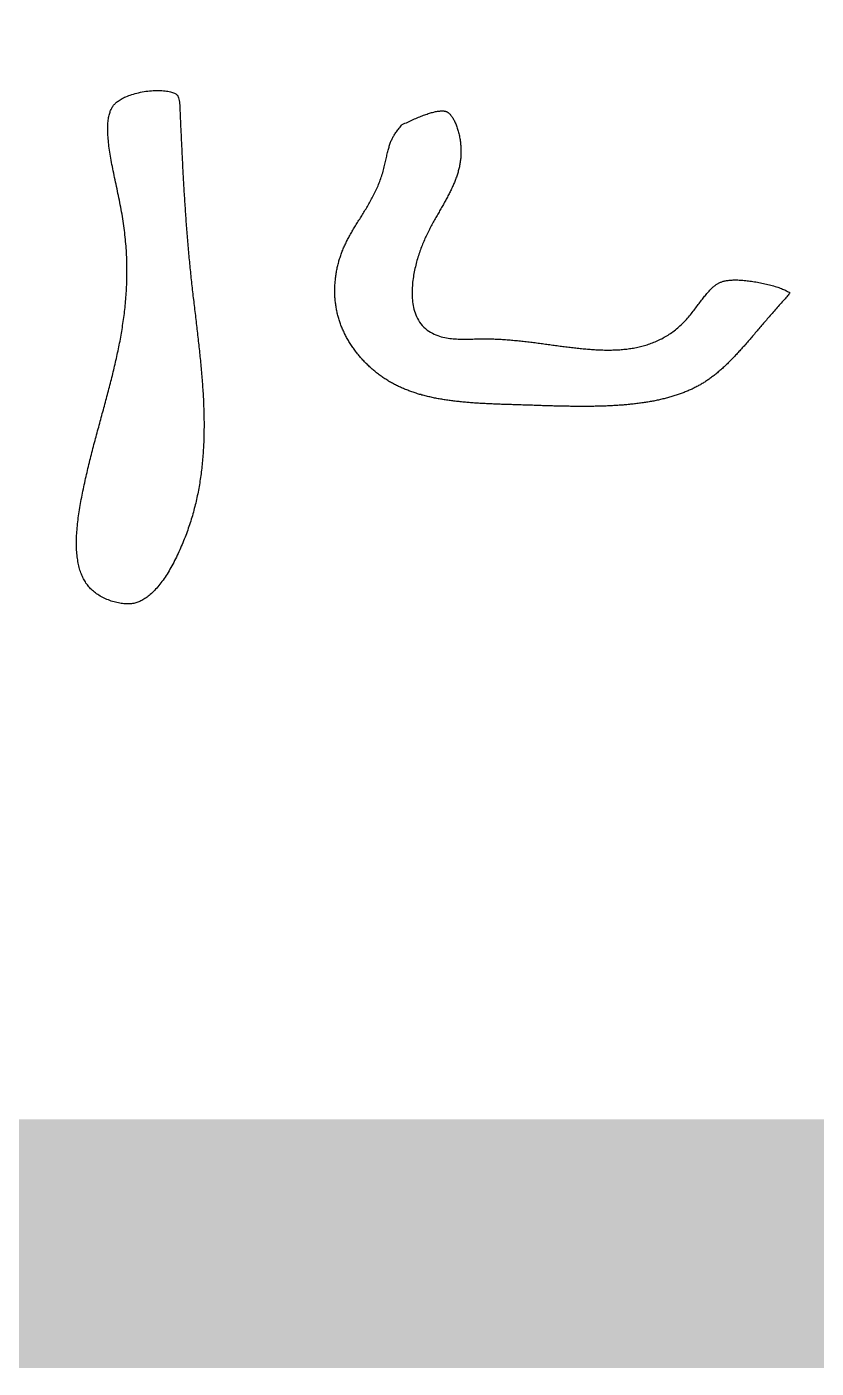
# Model space of a CAD drawing. Extents: x 4283 to 40403, y 1134 to 1764.
# Drawn here: x 4415.917 to 4418.162, y 1473.808 to 1477.622 of the extents above; entities that cross this region are included whole.
import ezdxf

# ---------------------------------------------------------------- set-up
doc = ezdxf.new("R2010")
doc.units = 0
doc.layers.add('PUB_TITLE', color=4, linetype='Continuous')
doc.layers.add('华泽绵阳图框', color=7, linetype='Continuous')

# ---------------------------------------------------------------- blocks, each defined once
blk = doc.blocks.new('fd')
for points in [[(-174992.2, -79009.6), (-174992.19, -79009.97), (-174992.16, -79010.49), (-174992.14, -79011.01), (-174992.12, -79011.53), (-174992.1, -79012.05), (-174992.07, -79012.57), (-174992.05, -79013.08), (-174992.03, -79013.6), (-174992.01, -79014.12), (-174991.98, -79014.64), (-174991.96, -79015.16), (-174991.94, -79015.68), (-174991.91, -79016.2), (-174991.89, -79016.72), (-174991.87, -79017.23), (-174991.84, -79017.75), (-174991.82, -79018.27), (-174991.8, -79018.79), (-174991.77, -79019.31), (-174991.75, -79019.83), (-174991.72, -79020.35), (-174991.7, -79020.87), (-174991.67, -79021.39), (-174991.65, -79021.91), (-174991.62, -79022.43), (-174991.6, -79022.95), (-174991.57, -79023.47), (-174991.55, -79023.99), (-174991.52, -79024.52), (-174991.49, -79025.04), (-174991.47, -79025.56), (-174991.44, -79026.08), (-174991.41, -79026.6), (-174991.38, -79027.12), (-174991.36, -79027.64), (-174991.33, -79028.16), (-174991.3, -79028.68), (-174991.27, -79029.21), (-174991.24, -79029.73), (-174991.21, -79030.25), (-174991.18, -79030.77), (-174991.15, -79031.29), (-174991.12, -79031.82), (-174991.09, -79032.34), (-174991.06, -79032.86), (-174991.03, -79033.38), (-174991, -79033.91), (-174990.96, -79034.43), (-174990.93, -79034.95), (-174990.9, -79035.48), (-174990.86, -79036), (-174990.83, -79036.52), (-174990.79, -79037.05), (-174990.76, -79037.57), (-174990.72, -79038.09), (-174990.69, -79038.62), (-174990.65, -79039.14), (-174990.61, -79039.67), (-174990.57, -79040.19), (-174990.54, -79040.71), (-174990.5, -79041.24), (-174990.46, -79041.77), (-174990.42, -79042.29), (-174990.38, -79042.81), (-174990.34, -79043.34), (-174990.29, -79043.86), (-174990.25, -79044.39), (-174990.21, -79044.92), (-174990.17, -79045.44), (-174990.12, -79045.97), (-174990.08, -79046.49), (-174990.03, -79047.02), (-174989.99, -79047.54), (-174989.94, -79048.07), (-174989.89, -79048.6), (-174989.85, -79049.12), (-174989.8, -79049.65), (-174989.75, -79050.18), (-174989.7, -79050.7), (-174989.65, -79051.23), (-174989.6, -79051.76), (-174989.54, -79052.29), (-174989.49, -79052.81), (-174989.44, -79053.34), (-174989.38, -79053.87), (-174989.33, -79054.39), (-174989.27, -79054.92), (-174989.22, -79055.45), (-174989.16, -79055.98), (-174989.1, -79056.5), (-174989.04, -79057.03), (-174988.99, -79057.55), (-174988.93, -79058.08), (-174988.87, -79058.6), (-174988.81, -79059.13), (-174988.75, -79059.65), (-174988.69, -79060.18), (-174988.63, -79060.7), (-174988.56, -79061.22), (-174988.5, -79061.75), (-174988.44, -79062.27), (-174988.38, -79062.79), (-174988.32, -79063.31), (-174988.26, -79063.83), (-174988.19, -79064.36), (-174988.13, -79064.88), (-174988.07, -79065.4), (-174988.01, -79065.92), (-174987.95, -79066.43), (-174987.89, -79066.95), (-174987.82, -79067.47), (-174987.76, -79067.99), (-174987.7, -79068.51), (-174987.64, -79069.03), (-174987.58, -79069.54), (-174987.52, -79070.06), (-174987.46, -79070.58), (-174987.4, -79071.09), (-174987.34, -79071.61), (-174987.29, -79072.12), (-174987.23, -79072.63), (-174987.17, -79073.15), (-174987.12, -79073.66), (-174987.06, -79074.18), (-174987.01, -79074.69), (-174986.95, -79075.2), (-174986.9, -79075.71), (-174986.85, -79076.22), (-174986.79, -79076.74), (-174986.74, -79077.25), (-174986.69, -79077.76), (-174986.64, -79078.27), (-174986.6, -79078.78), (-174986.55, -79079.29), (-174986.5, -79079.79), (-174986.46, -79080.3), (-174986.42, -79080.81), (-174986.37, -79081.32), (-174986.33, -79081.82), (-174986.29, -79082.33), (-174986.25, -79082.84), (-174986.21, -79083.34), (-174986.18, -79083.85), (-174986.14, -79084.35), (-174986.11, -79084.86), (-174986.08, -79085.36), (-174986.05, -79085.86), (-174986.02, -79086.37), (-174985.99, -79086.87), (-174985.96, -79087.37), (-174985.94, -79087.87), (-174985.92, -79088.37), (-174985.9, -79088.87), (-174985.88, -79089.37), (-174985.86, -79089.87), (-174985.84, -79090.37), (-174985.83, -79090.87), (-174985.82, -79091.37), (-174985.81, -79091.87), (-174985.8, -79092.36), (-174985.79, -79092.86), (-174985.78, -79093.36), (-174985.78, -79093.85), (-174985.78, -79094.35), (-174985.78, -79094.84), (-174985.79, -79095.34), (-174985.79, -79095.83), (-174985.8, -79096.33), (-174985.81, -79096.82), (-174985.82, -79097.31), (-174985.83, -79097.8), (-174985.85, -79098.3), (-174985.87, -79098.79), (-174985.89, -79099.28), (-174985.91, -79099.77), (-174985.94, -79100.26), (-174985.97, -79100.75), (-174986, -79101.24), (-174986.03, -79101.73), (-174986.07, -79102.21), (-174986.11, -79102.7), (-174986.15, -79103.19), (-174986.19, -79103.68), (-174986.24, -79104.16), (-174986.28, -79104.65), (-174986.34, -79105.13), (-174986.39, -79105.62), (-174986.45, -79106.1), (-174986.51, -79106.59), (-174986.57, -79107.07), (-174986.63, -79107.55), (-174986.7, -79108.04), (-174986.77, -79108.52), (-174986.85, -79109), (-174986.92, -79109.48), (-174987, -79109.96), (-174987.09, -79110.45), (-174987.17, -79110.93), (-174987.26, -79111.41), (-174987.36, -79111.89), (-174987.45, -79112.37), (-174987.55, -79112.85), (-174987.65, -79113.32), (-174987.76, -79113.8), (-174987.87, -79114.28), (-174987.98, -79114.76), (-174988.09, -79115.24), (-174988.21, -79115.71), (-174988.34, -79116.19), (-174988.46, -79116.67), (-174988.59, -79117.14), (-174988.72, -79117.62), (-174988.86, -79118.1), (-174989, -79118.57), (-174989.14, -79119.05), (-174989.29, -79119.52), (-174989.44, -79120), (-174989.6, -79120.47), (-174989.75, -79120.95), (-174989.92, -79121.42), (-174990.08, -79121.9), (-174990.25, -79122.37), (-174990.43, -79122.85), (-174990.6, -79123.32), (-174990.79, -79123.79), (-174990.97, -79124.27), (-174991.16, -79124.74), (-174991.36, -79125.21), (-174991.56, -79125.69), (-174991.76, -79126.16), (-174991.97, -79126.64), (-174992.18, -79127.11), (-174992.39, -79127.58), (-174992.61, -79128.05), (-174992.84, -79128.53), (-174993.06, -79128.99), (-174993.29, -79129.46), (-174993.53, -79129.92), (-174993.76, -79130.38), (-174994, -79130.84), (-174994.25, -79131.29), (-174994.5, -79131.73), (-174994.75, -79132.17), (-174995, -79132.6), (-174995.26, -79133.03), (-174995.52, -79133.45), (-174995.78, -79133.86), (-174996.05, -79134.26), (-174996.31, -79134.66), (-174996.58, -79135.04), (-174996.86, -79135.42), (-174997.13, -79135.79), (-174997.41, -79136.15), (-174997.68, -79136.49), (-174997.96, -79136.83), (-174998.24, -79137.15), (-174998.52, -79137.47), (-174998.81, -79137.77), (-174999.09, -79138.06), (-174999.37, -79138.33), (-174999.65, -79138.6), (-174999.94, -79138.85), (-175000.22, -79139.09), (-175000.5, -79139.32), (-175000.78, -79139.53), (-175001.06, -79139.73), (-175001.33, -79139.91), (-175001.61, -79140.09), (-175001.88, -79140.25), (-175002.15, -79140.39), (-175002.43, -79140.53), (-175002.7, -79140.66), (-175002.96, -79140.77), (-175003.23, -79140.87), (-175003.5, -79140.96), (-175003.77, -79141.04), (-175004.04, -79141.11), (-175004.31, -79141.17), (-175004.59, -79141.22), (-175004.89, -79141.26), (-175005.19, -79141.29), (-175005.51, -79141.31), (-175005.83, -79141.32), (-175006.17, -79141.32), (-175006.51, -79141.3), (-175006.87, -79141.28), (-175007.23, -79141.25), (-175007.59, -79141.2), (-175007.96, -79141.14), (-175008.34, -79141.07), (-175008.72, -79140.99), (-175009.09, -79140.9), (-175009.47, -79140.8), (-175009.85, -79140.69), (-175010.23, -79140.57), (-175010.61, -79140.43), (-175010.98, -79140.29), (-175011.35, -79140.14), (-175011.72, -79139.98), (-175012.08, -79139.81), (-175012.44, -79139.63), (-175012.78, -79139.44), (-175013.12, -79139.25), (-175013.45, -79139.05), (-175013.77, -79138.85), (-175014.07, -79138.64), (-175014.37, -79138.42), (-175014.65, -79138.2), (-175014.92, -79137.98), (-175015.18, -79137.76), (-175015.42, -79137.54), (-175015.66, -79137.31), (-175015.88, -79137.07), (-175016.09, -79136.83), (-175016.3, -79136.59), (-175016.5, -79136.34), (-175016.69, -79136.09), (-175016.87, -79135.82), (-175017.04, -79135.55), (-175017.21, -79135.28), (-175017.38, -79135), (-175017.53, -79134.7), (-175017.68, -79134.41), (-175017.83, -79134.1), (-175017.96, -79133.78), (-175018.09, -79133.46), (-175018.22, -79133.13), (-175018.34, -79132.79), (-175018.45, -79132.44), (-175018.56, -79132.08), (-175018.66, -79131.72), (-175018.75, -79131.34), (-175018.84, -79130.96), (-175018.92, -79130.57), (-175018.99, -79130.17), (-175019.06, -79129.76), (-175019.12, -79129.34), (-175019.17, -79128.92), (-175019.22, -79128.49), (-175019.26, -79128.05), (-175019.3, -79127.61), (-175019.33, -79127.15), (-175019.35, -79126.7), (-175019.36, -79126.23), (-175019.37, -79125.76), (-175019.37, -79125.28), (-175019.37, -79124.8), (-175019.36, -79124.31), (-175019.35, -79123.82), (-175019.33, -79123.32), (-175019.3, -79122.82), (-175019.27, -79122.31), (-175019.23, -79121.8), (-175019.19, -79121.28), (-175019.14, -79120.77), (-175019.08, -79120.24), (-175019.02, -79119.72), (-175018.96, -79119.19), (-175018.89, -79118.66), (-175018.82, -79118.13), (-175018.74, -79117.59), (-175018.66, -79117.05), (-175018.58, -79116.51), (-175018.49, -79115.97), (-175018.4, -79115.43), (-175018.3, -79114.88), (-175018.21, -79114.33), (-175018.1, -79113.79), (-175018, -79113.24), (-175017.89, -79112.69), (-175017.78, -79112.15), (-175017.67, -79111.6), (-175017.56, -79111.05), (-175017.44, -79110.5), (-175017.32, -79109.96), (-175017.2, -79109.41), (-175017.08, -79108.87), (-175016.96, -79108.33), (-175016.84, -79107.78), (-175016.71, -79107.25), (-175016.59, -79106.71), (-175016.46, -79106.17), (-175016.34, -79105.64), (-175016.21, -79105.11), (-175016.08, -79104.58), (-175015.95, -79104.05), (-175015.82, -79103.52), (-175015.69, -79103), (-175015.56, -79102.47), (-175015.43, -79101.95), (-175015.29, -79101.43), (-175015.16, -79100.91), (-175015.03, -79100.39), (-175014.89, -79099.87), (-175014.76, -79099.35), (-175014.62, -79098.84), (-175014.49, -79098.33), (-175014.35, -79097.81), (-175014.21, -79097.3), (-175014.08, -79096.79), (-175013.94, -79096.28), (-175013.8, -79095.77), (-175013.67, -79095.26), (-175013.53, -79094.76), (-175013.39, -79094.25), (-175013.25, -79093.74), (-175013.12, -79093.24), (-175012.98, -79092.73), (-175012.84, -79092.23), (-175012.7, -79091.73), (-175012.57, -79091.23), (-175012.43, -79090.72), (-175012.29, -79090.22), (-175012.16, -79089.72), (-175012.02, -79089.22), (-175011.89, -79088.72), (-175011.75, -79088.22), (-175011.62, -79087.72), (-175011.48, -79087.22), (-175011.35, -79086.72), (-175011.22, -79086.22), (-175011.08, -79085.72), (-175010.95, -79085.22), (-175010.82, -79084.72), (-175010.69, -79084.22), (-175010.56, -79083.72), (-175010.43, -79083.22), (-175010.31, -79082.72), (-175010.18, -79082.22), (-175010.05, -79081.72), (-175009.93, -79081.22), (-175009.8, -79080.72), (-175009.68, -79080.22), (-175009.56, -79079.72), (-175009.44, -79079.22), (-175009.32, -79078.72), (-175009.2, -79078.22), (-175009.09, -79077.71), (-175008.97, -79077.21), (-175008.86, -79076.7), (-175008.75, -79076.2), (-175008.64, -79075.69), (-175008.53, -79075.19), (-175008.42, -79074.68), (-175008.32, -79074.17), (-175008.21, -79073.66), (-175008.11, -79073.16), (-175008.01, -79072.64), (-175007.91, -79072.13), (-175007.82, -79071.62), (-175007.72, -79071.11), (-175007.63, -79070.59), (-175007.54, -79070.08), (-175007.45, -79069.56), (-175007.37, -79069.05), (-175007.29, -79068.53), (-175007.21, -79068.01), (-175007.13, -79067.49), (-175007.05, -79066.96), (-175006.98, -79066.44), (-175006.91, -79065.92), (-175006.84, -79065.39), (-175006.77, -79064.86), (-175006.71, -79064.33), (-175006.65, -79063.8), (-175006.59, -79063.27), (-175006.53, -79062.74), (-175006.48, -79062.2), (-175006.43, -79061.67), (-175006.38, -79061.13), (-175006.34, -79060.59), (-175006.3, -79060.05), (-175006.26, -79059.51), (-175006.23, -79058.96), (-175006.2, -79058.42), (-175006.17, -79057.87), (-175006.14, -79057.32), (-175006.12, -79056.77), (-175006.11, -79056.22), (-175006.09, -79055.66), (-175006.08, -79055.11), (-175006.07, -79054.55), (-175006.07, -79053.99), (-175006.07, -79053.43), (-175006.07, -79052.86), (-175006.08, -79052.3), (-175006.09, -79051.73), (-175006.11, -79051.16), (-175006.12, -79050.59), (-175006.15, -79050.02), (-175006.17, -79049.44), (-175006.2, -79048.86), (-175006.24, -79048.28), (-175006.28, -79047.7), (-175006.32, -79047.12), (-175006.37, -79046.53), (-175006.42, -79045.94), (-175006.47, -79045.35), (-175006.53, -79044.76), (-175006.6, -79044.16), (-175006.67, -79043.57), (-175006.74, -79042.97), (-175006.82, -79042.37), (-175006.9, -79041.76), (-175006.98, -79041.16), (-175007.08, -79040.55), (-175007.17, -79039.93), (-175007.27, -79039.32), (-175007.38, -79038.71), (-175007.48, -79038.09), (-175007.6, -79037.48), (-175007.71, -79036.87), (-175007.83, -79036.26), (-175007.95, -79035.65), (-175008.07, -79035.04), (-175008.19, -79034.44), (-175008.32, -79033.83), (-175008.44, -79033.23), (-175008.57, -79032.63), (-175008.7, -79032.03), (-175008.82, -79031.43), (-175008.95, -79030.84), (-175009.08, -79030.25), (-175009.2, -79029.66), (-175009.32, -79029.08), (-175009.45, -79028.49), (-175009.57, -79027.92), (-175009.68, -79027.34), (-175009.8, -79026.77), (-175009.91, -79026.2), (-175010.02, -79025.64), (-175010.13, -79025.08), (-175010.23, -79024.53), (-175010.33, -79023.98), (-175010.42, -79023.44), (-175010.51, -79022.91), (-175010.59, -79022.38), (-175010.67, -79021.85), (-175010.75, -79021.34), (-175010.82, -79020.83), (-175010.88, -79020.33), (-175010.93, -79019.83), (-175010.98, -79019.34), (-175011.03, -79018.87), (-175011.06, -79018.4), (-175011.09, -79017.94), (-175011.12, -79017.49), (-175011.13, -79017.04), (-175011.14, -79016.61), (-175011.15, -79016.2), (-175011.14, -79015.79), (-175011.13, -79015.39), (-175011.11, -79015.01), (-175011.08, -79014.63), (-175011.05, -79014.27), (-175011, -79013.92), (-175010.96, -79013.59), (-175010.9, -79013.27), (-175010.84, -79012.96), (-175010.78, -79012.67), (-175010.7, -79012.38), (-175010.63, -79012.12), (-175010.54, -79011.86), (-175010.46, -79011.62), (-175010.37, -79011.39), (-175010.27, -79011.17), (-175010.17, -79010.96), (-175010.06, -79010.76), (-175009.95, -79010.57), (-175009.84, -79010.39), (-175009.71, -79010.21), (-175009.59, -79010.05), (-175009.45, -79009.88), (-175009.31, -79009.72), (-175009.16, -79009.57), (-175008.99, -79009.41), (-175008.81, -79009.25), (-175008.61, -79009.09), (-175008.4, -79008.93), (-175008.16, -79008.77), (-175007.91, -79008.6), (-175007.63, -79008.44), (-175007.34, -79008.27), (-175007.03, -79008.11), (-175006.7, -79007.95), (-175006.35, -79007.8), (-175005.98, -79007.65), (-175005.6, -79007.5), (-175005.21, -79007.35), (-175004.79, -79007.21), (-175004.37, -79007.08), (-175003.93, -79006.96), (-175003.47, -79006.84), (-175003.01, -79006.73), (-175002.54, -79006.62), (-175002.06, -79006.53), (-175001.58, -79006.44), (-175001.1, -79006.37), (-175000.61, -79006.3), (-175000.13, -79006.24), (-174999.64, -79006.2), (-174999.16, -79006.17), (-174998.69, -79006.14), (-174998.22, -79006.13), (-174997.76, -79006.13), (-174997.32, -79006.14), (-174996.88, -79006.17), (-174996.46, -79006.2), (-174996.05, -79006.24), (-174995.67, -79006.3), (-174995.3, -79006.36), (-174994.95, -79006.43), (-174994.63, -79006.51), (-174994.33, -79006.6), (-174994.06, -79006.68), (-174993.81, -79006.78), (-174993.59, -79006.87), (-174993.41, -79006.96), (-174993.25, -79007.05), (-174993.11, -79007.14), (-174993.01, -79007.21), (-174992.93, -79007.28), (-174992.87, -79007.33), (-174992.82, -79007.38), (-174992.79, -79007.42), (-174992.76, -79007.46), (-174992.74, -79007.49), (-174992.72, -79007.55), (-174992.67, -79007.67), (-174992.6, -79007.85), (-174992.53, -79008.11), (-174992.44, -79008.44), (-174992.36, -79008.82), (-174992.27, -79009.26)], [(-174933.59, -79015.13), (-174933.23, -79014.96), (-174932.86, -79014.79), (-174932.49, -79014.62), (-174932.12, -79014.45), (-174931.76, -79014.28), (-174931.4, -79014.11), (-174931.04, -79013.95), (-174930.68, -79013.79), (-174930.33, -79013.64), (-174929.98, -79013.49), (-174929.63, -79013.34), (-174929.29, -79013.2), (-174928.95, -79013.06), (-174928.62, -79012.93), (-174928.29, -79012.8), (-174927.96, -79012.68), (-174927.64, -79012.56), (-174927.33, -79012.45), (-174927.02, -79012.34), (-174926.72, -79012.24), (-174926.42, -79012.14), (-174926.13, -79012.06), (-174925.85, -79011.97), (-174925.57, -79011.9), (-174925.3, -79011.83), (-174925.04, -79011.77), (-174924.79, -79011.72), (-174924.54, -79011.67), (-174924.31, -79011.63), (-174924.08, -79011.6), (-174923.86, -79011.57), (-174923.66, -79011.55), (-174923.46, -79011.53), (-174923.27, -79011.52), (-174923.1, -79011.52), (-174922.94, -79011.52), (-174922.78, -79011.53), (-174922.64, -79011.54), (-174922.51, -79011.55), (-174922.39, -79011.57), (-174922.28, -79011.59), (-174922.18, -79011.62), (-174922.08, -79011.64), (-174922, -79011.67), (-174921.92, -79011.7), (-174921.85, -79011.73), (-174921.78, -79011.77), (-174921.71, -79011.8), (-174921.64, -79011.85), (-174921.57, -79011.9), (-174921.48, -79011.96), (-174921.39, -79012.03), (-174921.3, -79012.11), (-174921.2, -79012.2), (-174921.1, -79012.31), (-174920.99, -79012.42), (-174920.88, -79012.55), (-174920.77, -79012.69), (-174920.65, -79012.85), (-174920.53, -79013.01), (-174920.41, -79013.19), (-174920.29, -79013.37), (-174920.18, -79013.57), (-174920.06, -79013.78), (-174919.94, -79013.99), (-174919.83, -79014.22), (-174919.72, -79014.45), (-174919.6, -79014.7), (-174919.5, -79014.95), (-174919.39, -79015.21), (-174919.29, -79015.48), (-174919.19, -79015.75), (-174919.09, -79016.03), (-174919, -79016.32), (-174918.91, -79016.61), (-174918.83, -79016.9), (-174918.75, -79017.2), (-174918.67, -79017.51), (-174918.6, -79017.81), (-174918.54, -79018.12), (-174918.47, -79018.44), (-174918.42, -79018.75), (-174918.36, -79019.06), (-174918.32, -79019.38), (-174918.27, -79019.7), (-174918.24, -79020.01), (-174918.2, -79020.33), (-174918.18, -79020.64), (-174918.15, -79020.95), (-174918.13, -79021.26), (-174918.12, -79021.57), (-174918.11, -79021.87), (-174918.11, -79022.18), (-174918.11, -79022.48), (-174918.12, -79022.77), (-174918.13, -79023.07), (-174918.15, -79023.36), (-174918.17, -79023.65), (-174918.19, -79023.94), (-174918.22, -79024.23), (-174918.25, -79024.52), (-174918.29, -79024.8), (-174918.33, -79025.09), (-174918.38, -79025.37), (-174918.43, -79025.65), (-174918.49, -79025.93), (-174918.54, -79026.21), (-174918.61, -79026.49), (-174918.67, -79026.77), (-174918.74, -79027.05), (-174918.82, -79027.33), (-174918.89, -79027.61), (-174918.97, -79027.88), (-174919.06, -79028.16), (-174919.15, -79028.44), (-174919.24, -79028.71), (-174919.33, -79028.99), (-174919.43, -79029.26), (-174919.53, -79029.54), (-174919.64, -79029.81), (-174919.74, -79030.08), (-174919.85, -79030.36), (-174919.97, -79030.63), (-174920.08, -79030.91), (-174920.2, -79031.18), (-174920.33, -79031.45), (-174920.45, -79031.73), (-174920.58, -79032), (-174920.71, -79032.28), (-174920.84, -79032.55), (-174920.97, -79032.82), (-174921.11, -79033.1), (-174921.25, -79033.37), (-174921.39, -79033.65), (-174921.54, -79033.92), (-174921.68, -79034.2), (-174921.83, -79034.47), (-174921.98, -79034.75), (-174922.13, -79035.03), (-174922.28, -79035.3), (-174922.44, -79035.58), (-174922.59, -79035.86), (-174922.75, -79036.14), (-174922.91, -79036.42), (-174923.07, -79036.71), (-174923.23, -79036.99), (-174923.4, -79037.28), (-174923.56, -79037.57), (-174923.73, -79037.86), (-174923.89, -79038.15), (-174924.06, -79038.44), (-174924.23, -79038.73), (-174924.4, -79039.03), (-174924.57, -79039.33), (-174924.74, -79039.63), (-174924.91, -79039.93), (-174925.08, -79040.24), (-174925.25, -79040.55), (-174925.42, -79040.86), (-174925.59, -79041.17), (-174925.76, -79041.49), (-174925.93, -79041.8), (-174926.1, -79042.12), (-174926.27, -79042.45), (-174926.44, -79042.78), (-174926.61, -79043.11), (-174926.77, -79043.44), (-174926.94, -79043.77), (-174927.1, -79044.11), (-174927.26, -79044.46), (-174927.43, -79044.8), (-174927.59, -79045.15), (-174927.74, -79045.51), (-174927.9, -79045.87), (-174928.05, -79046.23), (-174928.21, -79046.59), (-174928.36, -79046.96), (-174928.5, -79047.33), (-174928.65, -79047.71), (-174928.79, -79048.09), (-174928.93, -79048.48), (-174929.06, -79048.87), (-174929.2, -79049.26), (-174929.33, -79049.66), (-174929.45, -79050.06), (-174929.58, -79050.47), (-174929.7, -79050.88), (-174929.81, -79051.29), (-174929.92, -79051.71), (-174930.03, -79052.14), (-174930.13, -79052.57), (-174930.23, -79053), (-174930.33, -79053.44), (-174930.42, -79053.88), (-174930.5, -79054.33), (-174930.58, -79054.78), (-174930.65, -79055.23), (-174930.72, -79055.69), (-174930.78, -79056.15), (-174930.84, -79056.61), (-174930.88, -79057.07), (-174930.92, -79057.54), (-174930.96, -79058.01), (-174930.98, -79058.48), (-174930.99, -79058.95), (-174931, -79059.42), (-174931, -79059.89), (-174930.98, -79060.37), (-174930.95, -79060.85), (-174930.92, -79061.32), (-174930.87, -79061.8), (-174930.8, -79062.28), (-174930.72, -79062.76), (-174930.62, -79063.25), (-174930.51, -79063.73), (-174930.37, -79064.22), (-174930.21, -79064.7), (-174930.03, -79065.19), (-174929.82, -79065.67), (-174929.58, -79066.16), (-174929.32, -79066.64), (-174929.02, -79067.11), (-174928.68, -79067.58), (-174928.3, -79068.03), (-174927.9, -79068.46), (-174927.48, -79068.85), (-174927.03, -79069.21), (-174926.58, -79069.53), (-174926.12, -79069.82), (-174925.65, -79070.08), (-174925.18, -79070.31), (-174924.71, -79070.51), (-174924.24, -79070.69), (-174923.77, -79070.85), (-174923.31, -79070.98), (-174922.85, -79071.1), (-174922.39, -79071.2), (-174921.94, -79071.28), (-174921.49, -79071.35), (-174921.04, -79071.41), (-174920.59, -79071.46), (-174920.15, -79071.5), (-174919.71, -79071.54), (-174919.27, -79071.56), (-174918.84, -79071.58), (-174918.4, -79071.59), (-174917.97, -79071.6), (-174917.54, -79071.61), (-174917.11, -79071.61), (-174916.68, -79071.6), (-174916.26, -79071.6), (-174915.84, -79071.59), (-174915.42, -79071.58), (-174915, -79071.58), (-174914.59, -79071.57), (-174914.18, -79071.56), (-174913.77, -79071.55), (-174913.37, -79071.54), (-174912.97, -79071.53), (-174912.58, -79071.53), (-174912.19, -79071.53), (-174911.8, -79071.52), (-174911.41, -79071.53), (-174911.02, -79071.53), (-174910.64, -79071.54), (-174910.25, -79071.55), (-174909.86, -79071.56), (-174909.47, -79071.57), (-174909.08, -79071.58), (-174908.69, -79071.6), (-174908.3, -79071.62), (-174907.91, -79071.64), (-174907.53, -79071.66), (-174907.14, -79071.68), (-174906.75, -79071.71), (-174906.36, -79071.74), (-174905.97, -79071.76), (-174905.58, -79071.79), (-174905.19, -79071.83), (-174904.8, -79071.86), (-174904.41, -79071.89), (-174904.02, -79071.93), (-174903.63, -79071.97), (-174903.24, -79072.01), (-174902.85, -79072.05), (-174902.47, -79072.09), (-174902.08, -79072.13), (-174901.69, -79072.17), (-174901.3, -79072.21), (-174900.91, -79072.26), (-174900.52, -79072.31), (-174900.13, -79072.35), (-174899.75, -79072.4), (-174899.36, -79072.45), (-174898.97, -79072.5), (-174898.58, -79072.54), (-174898.2, -79072.59), (-174897.81, -79072.64), (-174897.42, -79072.69), (-174897.03, -79072.75), (-174896.65, -79072.8), (-174896.26, -79072.85), (-174895.88, -79072.9), (-174895.49, -79072.95), (-174895.11, -79073), (-174894.72, -79073.06), (-174894.34, -79073.11), (-174893.95, -79073.16), (-174893.57, -79073.21), (-174893.18, -79073.26), (-174892.8, -79073.32), (-174892.42, -79073.37), (-174892.03, -79073.42), (-174891.65, -79073.47), (-174891.27, -79073.52), (-174890.89, -79073.57), (-174890.51, -79073.62), (-174890.12, -79073.66), (-174889.74, -79073.71), (-174889.36, -79073.76), (-174888.98, -79073.8), (-174888.6, -79073.85), (-174888.22, -79073.89), (-174887.85, -79073.94), (-174887.47, -79073.98), (-174887.09, -79074.02), (-174886.71, -79074.06), (-174886.33, -79074.09), (-174885.96, -79074.13), (-174885.58, -79074.17), (-174885.2, -79074.2), (-174884.83, -79074.23), (-174884.45, -79074.26), (-174884.08, -79074.29), (-174883.7, -79074.32), (-174883.33, -79074.35), (-174882.95, -79074.37), (-174882.58, -79074.39), (-174882.21, -79074.41), (-174881.84, -79074.43), (-174881.46, -79074.44), (-174881.09, -79074.46), (-174880.72, -79074.47), (-174880.35, -79074.48), (-174879.98, -79074.48), (-174879.61, -79074.49), (-174879.24, -79074.49), (-174878.87, -79074.48), (-174878.5, -79074.48), (-174878.13, -79074.47), (-174877.76, -79074.46), (-174877.39, -79074.45), (-174877.02, -79074.43), (-174876.65, -79074.41), (-174876.29, -79074.39), (-174875.92, -79074.36), (-174875.55, -79074.33), (-174875.19, -79074.29), (-174874.82, -79074.26), (-174874.46, -79074.21), (-174874.09, -79074.17), (-174873.73, -79074.12), (-174873.37, -79074.07), (-174873, -79074.01), (-174872.64, -79073.95), (-174872.28, -79073.88), (-174871.92, -79073.81), (-174871.55, -79073.73), (-174871.19, -79073.65), (-174870.83, -79073.57), (-174870.48, -79073.48), (-174870.12, -79073.38), (-174869.76, -79073.28), (-174869.41, -79073.18), (-174869.05, -79073.07), (-174868.7, -79072.95), (-174868.34, -79072.83), (-174867.99, -79072.71), (-174867.64, -79072.57), (-174867.29, -79072.44), (-174866.94, -79072.29), (-174866.6, -79072.14), (-174866.25, -79071.99), (-174865.91, -79071.83), (-174865.57, -79071.66), (-174865.23, -79071.49), (-174864.89, -79071.31), (-174864.56, -79071.12), (-174864.23, -79070.93), (-174863.9, -79070.73), (-174863.57, -79070.53), (-174863.24, -79070.32), (-174862.92, -79070.1), (-174862.6, -79069.88), (-174862.28, -79069.65), (-174861.96, -79069.41), (-174861.65, -79069.17), (-174861.34, -79068.92), (-174861.04, -79068.66), (-174860.73, -79068.4), (-174860.43, -79068.13), (-174860.14, -79067.86), (-174859.84, -79067.58), (-174859.55, -79067.29), (-174859.27, -79066.99), (-174858.99, -79066.7), (-174858.71, -79066.4), (-174858.45, -79066.1), (-174858.18, -79065.79), (-174857.93, -79065.49), (-174857.68, -79065.19), (-174857.43, -79064.88), (-174857.19, -79064.58), (-174856.95, -79064.28), (-174856.72, -79063.98), (-174856.49, -79063.68), (-174856.26, -79063.38), (-174856.04, -79063.09), (-174855.82, -79062.79), (-174855.6, -79062.5), (-174855.38, -79062.22), (-174855.17, -79061.93), (-174854.96, -79061.65), (-174854.75, -79061.38), (-174854.54, -79061.11), (-174854.34, -79060.84), (-174854.14, -79060.58), (-174853.94, -79060.33), (-174853.74, -79060.08), (-174853.54, -79059.84), (-174853.34, -79059.61), (-174853.15, -79059.38), (-174852.96, -79059.16), (-174852.77, -79058.95), (-174852.58, -79058.74), (-174852.39, -79058.55), (-174852.21, -79058.36), (-174852.03, -79058.19), (-174851.86, -79058.02), (-174851.68, -79057.86), (-174851.51, -79057.71), (-174851.34, -79057.58), (-174851.18, -79057.45), (-174851.02, -79057.33), (-174850.87, -79057.22), (-174850.71, -79057.12), (-174850.56, -79057.03), (-174850.41, -79056.94), (-174850.25, -79056.86), (-174850.09, -79056.78), (-174849.93, -79056.71), (-174849.76, -79056.64), (-174849.59, -79056.57), (-174849.41, -79056.51), (-174849.22, -79056.45), (-174849.03, -79056.39), (-174848.83, -79056.34), (-174848.62, -79056.29), (-174848.41, -79056.25), (-174848.19, -79056.21), (-174847.96, -79056.17), (-174847.72, -79056.14), (-174847.47, -79056.11), (-174847.22, -79056.08), (-174846.95, -79056.06), (-174846.68, -79056.05), (-174846.4, -79056.04), (-174846.11, -79056.03), (-174845.81, -79056.03), (-174845.51, -79056.03), (-174845.19, -79056.04), (-174844.87, -79056.06), (-174844.54, -79056.07), (-174844.2, -79056.09), (-174843.85, -79056.12), (-174843.49, -79056.15), (-174843.13, -79056.19), (-174842.76, -79056.23), (-174842.38, -79056.27), (-174842, -79056.32), (-174841.61, -79056.37), (-174841.22, -79056.43), (-174840.83, -79056.49), (-174840.43, -79056.55), (-174840.03, -79056.62), (-174839.63, -79056.69), (-174839.24, -79056.77), (-174838.84, -79056.85), (-174838.44, -79056.93), (-174838.05, -79057.02), (-174837.66, -79057.11), (-174837.27, -79057.2), (-174836.88, -79057.3), (-174836.5, -79057.4), (-174836.13, -79057.5), (-174835.76, -79057.61), (-174835.4, -79057.72), (-174835.05, -79057.83), (-174834.7, -79057.95), (-174834.37, -79058.06), (-174834.04, -79058.18), (-174833.73, -79058.3), (-174833.42, -79058.42), (-174833.13, -79058.54), (-174832.86, -79058.67), (-174832.59, -79058.79), (-174832.35, -79058.91), (-174832.12, -79059.04), (-174831.9, -79059.15), (-174831.71, -79059.27), (-174831.53, -79059.38), (-174831.47, -79059.42), (-174831.57, -79059.56), (-174831.73, -79059.77), (-174831.9, -79060), (-174832.09, -79060.23), (-174832.29, -79060.47), (-174832.51, -79060.73), (-174832.73, -79060.99), (-174832.97, -79061.26), (-174833.22, -79061.54), (-174833.48, -79061.82), (-174833.74, -79062.12), (-174834.01, -79062.41), (-174834.28, -79062.71), (-174834.55, -79063.01), (-174834.82, -79063.32), (-174835.09, -79063.62), (-174835.36, -79063.92), (-174835.62, -79064.22), (-174835.89, -79064.52), (-174836.15, -79064.82), (-174836.41, -79065.11), (-174836.67, -79065.41), (-174836.92, -79065.7), (-174837.18, -79066), (-174837.43, -79066.29), (-174837.68, -79066.58), (-174837.93, -79066.87), (-174838.18, -79067.16), (-174838.43, -79067.45), (-174838.68, -79067.74), (-174838.92, -79068.02), (-174839.16, -79068.31), (-174839.41, -79068.59), (-174839.65, -79068.87), (-174839.89, -79069.15), (-174840.12, -79069.43), (-174840.36, -79069.71), (-174840.6, -79069.98), (-174840.83, -79070.26), (-174841.07, -79070.53), (-174841.3, -79070.8), (-174841.53, -79071.07), (-174841.76, -79071.34), (-174841.99, -79071.61), (-174842.22, -79071.87), (-174842.45, -79072.13), (-174842.67, -79072.39), (-174842.9, -79072.65), (-174843.13, -79072.91), (-174843.35, -79073.17), (-174843.57, -79073.42), (-174843.8, -79073.67), (-174844.02, -79073.92), (-174844.24, -79074.17), (-174844.46, -79074.42), (-174844.69, -79074.66), (-174844.91, -79074.91), (-174845.13, -79075.15), (-174845.35, -79075.38), (-174845.57, -79075.62), (-174845.79, -79075.85), (-174846, -79076.09), (-174846.22, -79076.32), (-174846.44, -79076.54), (-174846.66, -79076.77), (-174846.88, -79076.99), (-174847.09, -79077.21), (-174847.31, -79077.43), (-174847.53, -79077.65), (-174847.74, -79077.86), (-174847.96, -79078.08), (-174848.18, -79078.29), (-174848.39, -79078.49), (-174848.61, -79078.7), (-174848.83, -79078.9), (-174849.04, -79079.1), (-174849.26, -79079.3), (-174849.48, -79079.5), (-174849.7, -79079.69), (-174849.91, -79079.88), (-174850.13, -79080.07), (-174850.35, -79080.26), (-174850.57, -79080.44), (-174850.78, -79080.62), (-174851, -79080.8), (-174851.22, -79080.98), (-174851.44, -79081.15), (-174851.66, -79081.32), (-174851.88, -79081.49), (-174852.1, -79081.66), (-174852.33, -79081.82), (-174852.55, -79081.98), (-174852.77, -79082.14), (-174852.99, -79082.3), (-174853.22, -79082.45), (-174853.44, -79082.6), (-174853.67, -79082.75), (-174853.9, -79082.9), (-174854.13, -79083.04), (-174854.35, -79083.18), (-174854.59, -79083.32), (-174854.82, -79083.46), (-174855.05, -79083.6), (-174855.29, -79083.73), (-174855.53, -79083.86), (-174855.77, -79083.99), (-174856.01, -79084.12), (-174856.25, -79084.25), (-174856.5, -79084.37), (-174856.74, -79084.5), (-174856.99, -79084.62), (-174857.24, -79084.74), (-174857.49, -79084.85), (-174857.75, -79084.97), (-174858, -79085.08), (-174858.26, -79085.2), (-174858.52, -79085.31), (-174858.78, -79085.41), (-174859.04, -79085.52), (-174859.3, -79085.63), (-174859.57, -79085.73), (-174859.84, -79085.83), (-174860.1, -79085.93), (-174860.37, -79086.03), (-174860.65, -79086.13), (-174860.92, -79086.22), (-174861.2, -79086.31), (-174861.47, -79086.4), (-174861.75, -79086.49), (-174862.03, -79086.58), (-174862.31, -79086.67), (-174862.6, -79086.75), (-174862.88, -79086.84), (-174863.17, -79086.92), (-174863.46, -79087), (-174863.75, -79087.08), (-174864.04, -79087.15), (-174864.33, -79087.23), (-174864.63, -79087.3), (-174864.92, -79087.37), (-174865.22, -79087.44), (-174865.52, -79087.51), (-174865.82, -79087.58), (-174866.12, -79087.65), (-174866.42, -79087.71), (-174866.73, -79087.77), (-174867.03, -79087.84), (-174867.34, -79087.9), (-174867.65, -79087.95), (-174867.96, -79088.01), (-174868.27, -79088.07), (-174868.58, -79088.12), (-174868.9, -79088.17), (-174869.21, -79088.23), (-174869.53, -79088.28), (-174869.85, -79088.32), (-174870.17, -79088.37), (-174870.49, -79088.42), (-174870.81, -79088.46), (-174871.13, -79088.51), (-174871.46, -79088.55), (-174871.78, -79088.59), (-174872.11, -79088.63), (-174872.43, -79088.67), (-174872.76, -79088.7), (-174873.09, -79088.74), (-174873.42, -79088.77), (-174873.76, -79088.81), (-174874.09, -79088.84), (-174874.42, -79088.87), (-174874.76, -79088.9), (-174875.1, -79088.93), (-174875.43, -79088.96), (-174875.77, -79088.98), (-174876.11, -79089.01), (-174876.45, -79089.03), (-174876.79, -79089.06), (-174877.14, -79089.08), (-174877.48, -79089.1), (-174877.82, -79089.12), (-174878.17, -79089.14), (-174878.51, -79089.16), (-174878.86, -79089.17), (-174879.21, -79089.19), (-174879.56, -79089.21), (-174879.91, -79089.22), (-174880.26, -79089.23), (-174880.61, -79089.25), (-174880.96, -79089.26), (-174881.31, -79089.27), (-174881.67, -79089.28), (-174882.02, -79089.29), (-174882.38, -79089.29), (-174882.73, -79089.3), (-174883.09, -79089.31), (-174883.44, -79089.31), (-174883.8, -79089.32), (-174884.16, -79089.32), (-174884.52, -79089.32), (-174884.88, -79089.33), (-174885.24, -79089.33), (-174885.6, -79089.33), (-174885.96, -79089.33), (-174886.32, -79089.33), (-174886.69, -79089.33), (-174887.05, -79089.33), (-174887.41, -79089.33), (-174887.78, -79089.32), (-174888.14, -79089.32), (-174888.51, -79089.32), (-174888.87, -79089.31), (-174889.24, -79089.31), (-174889.6, -79089.3), (-174889.97, -79089.3), (-174890.34, -79089.29), (-174890.71, -79089.28), (-174891.07, -79089.28), (-174891.44, -79089.27), (-174891.81, -79089.26), (-174892.18, -79089.25), (-174892.55, -79089.24), (-174892.92, -79089.23), (-174893.29, -79089.22), (-174893.66, -79089.22), (-174894.03, -79089.21), (-174894.4, -79089.19), (-174894.77, -79089.18), (-174895.15, -79089.17), (-174895.52, -79089.16), (-174895.89, -79089.15), (-174896.26, -79089.14), (-174896.63, -79089.13), (-174897.01, -79089.12), (-174897.38, -79089.1), (-174897.75, -79089.09), (-174898.12, -79089.08), (-174898.5, -79089.07), (-174898.87, -79089.06), (-174899.24, -79089.04), (-174899.62, -79089.03), (-174899.99, -79089.02), (-174900.36, -79089.01), (-174900.74, -79088.99), (-174901.11, -79088.98), (-174901.49, -79088.97), (-174901.86, -79088.96), (-174902.23, -79088.95), (-174902.6, -79088.93), (-174902.98, -79088.92), (-174903.35, -79088.91), (-174903.72, -79088.9), (-174904.09, -79088.89), (-174904.46, -79088.87), (-174904.83, -79088.86), (-174905.2, -79088.85), (-174905.57, -79088.84), (-174905.94, -79088.83), (-174906.31, -79088.81), (-174906.67, -79088.8), (-174907.04, -79088.79), (-174907.4, -79088.78), (-174907.77, -79088.76), (-174908.13, -79088.75), (-174908.49, -79088.74), (-174908.85, -79088.72), (-174909.21, -79088.71), (-174909.57, -79088.69), (-174909.93, -79088.68), (-174910.29, -79088.66), (-174910.65, -79088.65), (-174911.01, -79088.63), (-174911.36, -79088.61), (-174911.72, -79088.59), (-174912.07, -79088.58), (-174912.43, -79088.56), (-174912.78, -79088.54), (-174913.13, -79088.52), (-174913.48, -79088.5), (-174913.83, -79088.47), (-174914.18, -79088.45), (-174914.53, -79088.43), (-174914.87, -79088.4), (-174915.22, -79088.38), (-174915.56, -79088.35), (-174915.91, -79088.32), (-174916.25, -79088.3), (-174916.59, -79088.27), (-174916.93, -79088.24), (-174917.27, -79088.21), (-174917.61, -79088.18), (-174917.95, -79088.14), (-174918.29, -79088.11), (-174918.62, -79088.07), (-174918.95, -79088.04), (-174919.29, -79088), (-174919.62, -79087.96), (-174919.95, -79087.92), (-174920.28, -79087.88), (-174920.61, -79087.84), (-174920.94, -79087.8), (-174921.26, -79087.75), (-174921.59, -79087.71), (-174921.91, -79087.66), (-174922.23, -79087.61), (-174922.55, -79087.56), (-174922.87, -79087.51), (-174923.19, -79087.46), (-174923.51, -79087.4), (-174923.83, -79087.35), (-174924.14, -79087.29), (-174924.46, -79087.23), (-174924.77, -79087.17), (-174925.08, -79087.11), (-174925.39, -79087.04), (-174925.7, -79086.98), (-174926, -79086.91), (-174926.31, -79086.84), (-174926.61, -79086.77), (-174926.92, -79086.7), (-174927.22, -79086.63), (-174927.52, -79086.55), (-174927.82, -79086.47), (-174928.12, -79086.4), (-174928.41, -79086.32), (-174928.71, -79086.23), (-174929, -79086.15), (-174929.29, -79086.06), (-174929.58, -79085.97), (-174929.87, -79085.88), (-174930.16, -79085.79), (-174930.45, -79085.7), (-174930.73, -79085.6), (-174931.02, -79085.51), (-174931.3, -79085.41), (-174931.58, -79085.3), (-174931.86, -79085.2), (-174932.14, -79085.09), (-174932.41, -79084.99), (-174932.69, -79084.88), (-174932.96, -79084.76), (-174933.24, -79084.65), (-174933.51, -79084.53), (-174933.78, -79084.42), (-174934.05, -79084.29), (-174934.31, -79084.17), (-174934.58, -79084.05), (-174934.84, -79083.92), (-174935.11, -79083.79), (-174935.37, -79083.65), (-174935.63, -79083.52), (-174935.89, -79083.38), (-174936.14, -79083.24), (-174936.4, -79083.1), (-174936.66, -79082.96), (-174936.91, -79082.81), (-174937.16, -79082.66), (-174937.41, -79082.51), (-174937.66, -79082.35), (-174937.91, -79082.19), (-174938.16, -79082.03), (-174938.41, -79081.87), (-174938.65, -79081.7), (-174938.9, -79081.53), (-174939.14, -79081.36), (-174939.38, -79081.19), (-174939.62, -79081.01), (-174939.86, -79080.83), (-174940.1, -79080.65), (-174940.34, -79080.46), (-174940.57, -79080.27), (-174940.81, -79080.08), (-174941.04, -79079.89), (-174941.27, -79079.69), (-174941.5, -79079.49), (-174941.73, -79079.29), (-174941.96, -79079.08), (-174942.18, -79078.88), (-174942.41, -79078.67), (-174942.63, -79078.46), (-174942.85, -79078.24), (-174943.07, -79078.03), (-174943.28, -79077.81), (-174943.5, -79077.59), (-174943.71, -79077.36), (-174943.92, -79077.14), (-174944.13, -79076.91), (-174944.33, -79076.68), (-174944.54, -79076.45), (-174944.74, -79076.21), (-174944.94, -79075.98), (-174945.13, -79075.74), (-174945.33, -79075.5), (-174945.52, -79075.26), (-174945.71, -79075.02), (-174945.9, -79074.77), (-174946.08, -79074.52), (-174946.26, -79074.27), (-174946.44, -79074.02), (-174946.62, -79073.77), (-174946.79, -79073.52), (-174946.96, -79073.26), (-174947.13, -79073.01), (-174947.3, -79072.75), (-174947.46, -79072.49), (-174947.62, -79072.23), (-174947.77, -79071.97), (-174947.93, -79071.7), (-174948.08, -79071.44), (-174948.22, -79071.17), (-174948.37, -79070.9), (-174948.51, -79070.64), (-174948.65, -79070.37), (-174948.78, -79070.09), (-174948.91, -79069.82), (-174949.04, -79069.55), (-174949.16, -79069.28), (-174949.28, -79069), (-174949.4, -79068.73), (-174949.52, -79068.45), (-174949.63, -79068.17), (-174949.73, -79067.89), (-174949.84, -79067.61), (-174949.94, -79067.33), (-174950.03, -79067.05), (-174950.13, -79066.77), (-174950.22, -79066.49), (-174950.3, -79066.21), (-174950.39, -79065.92), (-174950.47, -79065.64), (-174950.54, -79065.35), (-174950.61, -79065.06), (-174950.68, -79064.78), (-174950.75, -79064.49), (-174950.81, -79064.2), (-174950.87, -79063.9), (-174950.92, -79063.61), (-174950.97, -79063.32), (-174951.02, -79063.02), (-174951.07, -79062.73), (-174951.11, -79062.43), (-174951.15, -79062.13), (-174951.18, -79061.84), (-174951.21, -79061.54), (-174951.24, -79061.24), (-174951.26, -79060.94), (-174951.29, -79060.64), (-174951.3, -79060.34), (-174951.32, -79060.03), (-174951.33, -79059.73), (-174951.34, -79059.43), (-174951.34, -79059.13), (-174951.34, -79058.83), (-174951.34, -79058.52), (-174951.33, -79058.22), (-174951.33, -79057.92), (-174951.31, -79057.61), (-174951.3, -79057.31), (-174951.28, -79057), (-174951.26, -79056.7), (-174951.23, -79056.4), (-174951.2, -79056.09), (-174951.17, -79055.79), (-174951.14, -79055.49), (-174951.1, -79055.19), (-174951.06, -79054.88), (-174951.01, -79054.58), (-174950.97, -79054.28), (-174950.91, -79053.98), (-174950.86, -79053.68), (-174950.8, -79053.38), (-174950.74, -79053.08), (-174950.68, -79052.78), (-174950.61, -79052.49), (-174950.54, -79052.19), (-174950.47, -79051.89), (-174950.4, -79051.6), (-174950.32, -79051.3), (-174950.24, -79051.01), (-174950.15, -79050.72), (-174950.06, -79050.43), (-174949.97, -79050.14), (-174949.88, -79049.85), (-174949.78, -79049.56), (-174949.68, -79049.28), (-174949.58, -79048.99), (-174949.47, -79048.71), (-174949.37, -79048.43), (-174949.25, -79048.15), (-174949.14, -79047.87), (-174949.02, -79047.59), (-174948.9, -79047.32), (-174948.78, -79047.05), (-174948.65, -79046.77), (-174948.52, -79046.5), (-174948.39, -79046.22), (-174948.25, -79045.95), (-174948.11, -79045.67), (-174947.97, -79045.4), (-174947.83, -79045.12), (-174947.68, -79044.84), (-174947.53, -79044.56), (-174947.37, -79044.29), (-174947.21, -79044.01), (-174947.05, -79043.73), (-174946.89, -79043.45), (-174946.73, -79043.17), (-174946.56, -79042.88), (-174946.39, -79042.6), (-174946.22, -79042.32), (-174946.05, -79042.03), (-174945.87, -79041.75), (-174945.69, -79041.46), (-174945.52, -79041.17), (-174945.34, -79040.88), (-174945.16, -79040.59), (-174944.97, -79040.3), (-174944.79, -79040), (-174944.61, -79039.71), (-174944.42, -79039.41), (-174944.23, -79039.11), (-174944.05, -79038.81), (-174943.86, -79038.51), (-174943.67, -79038.2), (-174943.49, -79037.9), (-174943.3, -79037.59), (-174943.11, -79037.28), (-174942.93, -79036.96), (-174942.74, -79036.65), (-174942.55, -79036.33), (-174942.37, -79036.01), (-174942.19, -79035.69), (-174942, -79035.37), (-174941.82, -79035.04), (-174941.64, -79034.71), (-174941.46, -79034.38), (-174941.28, -79034.04), (-174941.11, -79033.7), (-174940.94, -79033.36), (-174940.76, -79033.01), (-174940.6, -79032.66), (-174940.43, -79032.31), (-174940.27, -79031.95), (-174940.11, -79031.6), (-174939.95, -79031.23), (-174939.8, -79030.87), (-174939.65, -79030.5), (-174939.5, -79030.12), (-174939.36, -79029.75), (-174939.22, -79029.36), (-174939.09, -79028.98), (-174938.96, -79028.59), (-174938.84, -79028.2), (-174938.72, -79027.81), (-174938.62, -79027.42), (-174938.51, -79027.04), (-174938.41, -79026.66), (-174938.32, -79026.29), (-174938.23, -79025.92), (-174938.14, -79025.55), (-174938.06, -79025.19), (-174937.98, -79024.84), (-174937.9, -79024.49), (-174937.82, -79024.14), (-174937.75, -79023.81), (-174937.67, -79023.47), (-174937.6, -79023.15), (-174937.52, -79022.83), (-174937.45, -79022.51), (-174937.37, -79022.2), (-174937.3, -79021.9), (-174937.22, -79021.61), (-174937.14, -79021.32), (-174937.06, -79021.04), (-174936.98, -79020.77), (-174936.9, -79020.51), (-174936.81, -79020.26), (-174936.73, -79020.01), (-174936.64, -79019.77), (-174936.55, -79019.54), (-174936.46, -79019.31), (-174936.36, -79019.1), (-174936.26, -79018.89), (-174936.16, -79018.69), (-174936.06, -79018.49), (-174935.94, -79018.29), (-174935.82, -79018.08), (-174935.69, -79017.87), (-174935.55, -79017.65), (-174935.4, -79017.44), (-174935.24, -79017.21), (-174935.08, -79016.99), (-174934.91, -79016.76), (-174934.73, -79016.53), (-174934.55, -79016.29), (-174934.36, -79016.05), (-174934.16, -79015.81), (-174933.96, -79015.56), (-174933.75, -79015.31)]]:
    blk.add_lwpolyline(points, close=True)
blk = doc.blocks.new('dsdf')
blk.add_blockref('fd', (0, 0))

msp = doc.modelspace()

# ---------------------------------------------------------------- linework, layer by layer
at = {"layer": 'PUB_TITLE', "color": 7, "const_width": 0.5064}
msp.add_lwpolyline([(4300.211, 1474.1614), (4695.2338, 1474.1614), (4695.2391, 1488.9227), (4300.211, 1488.9227)], close=True, dxfattribs=at)
at = {"layer": '华泽绵阳图框', "color": 7, "const_width": 0.7071}
msp.add_lwpolyline([(4300.211, 1474.1614), (4695.4636, 1474.1614), (4695.4636, 1756.9896), (4300.211, 1756.9896)], close=True, dxfattribs=at)

# ---------------------------------------------------------------- block references
at = {"xscale": 0.0108, "yscale": 0.0108, "zscale": 0.0108}
msp.add_blockref('dsdf', (6306.2672, 2330.7072), dxfattribs=at)

doc.saveas('drawing.dxf')
